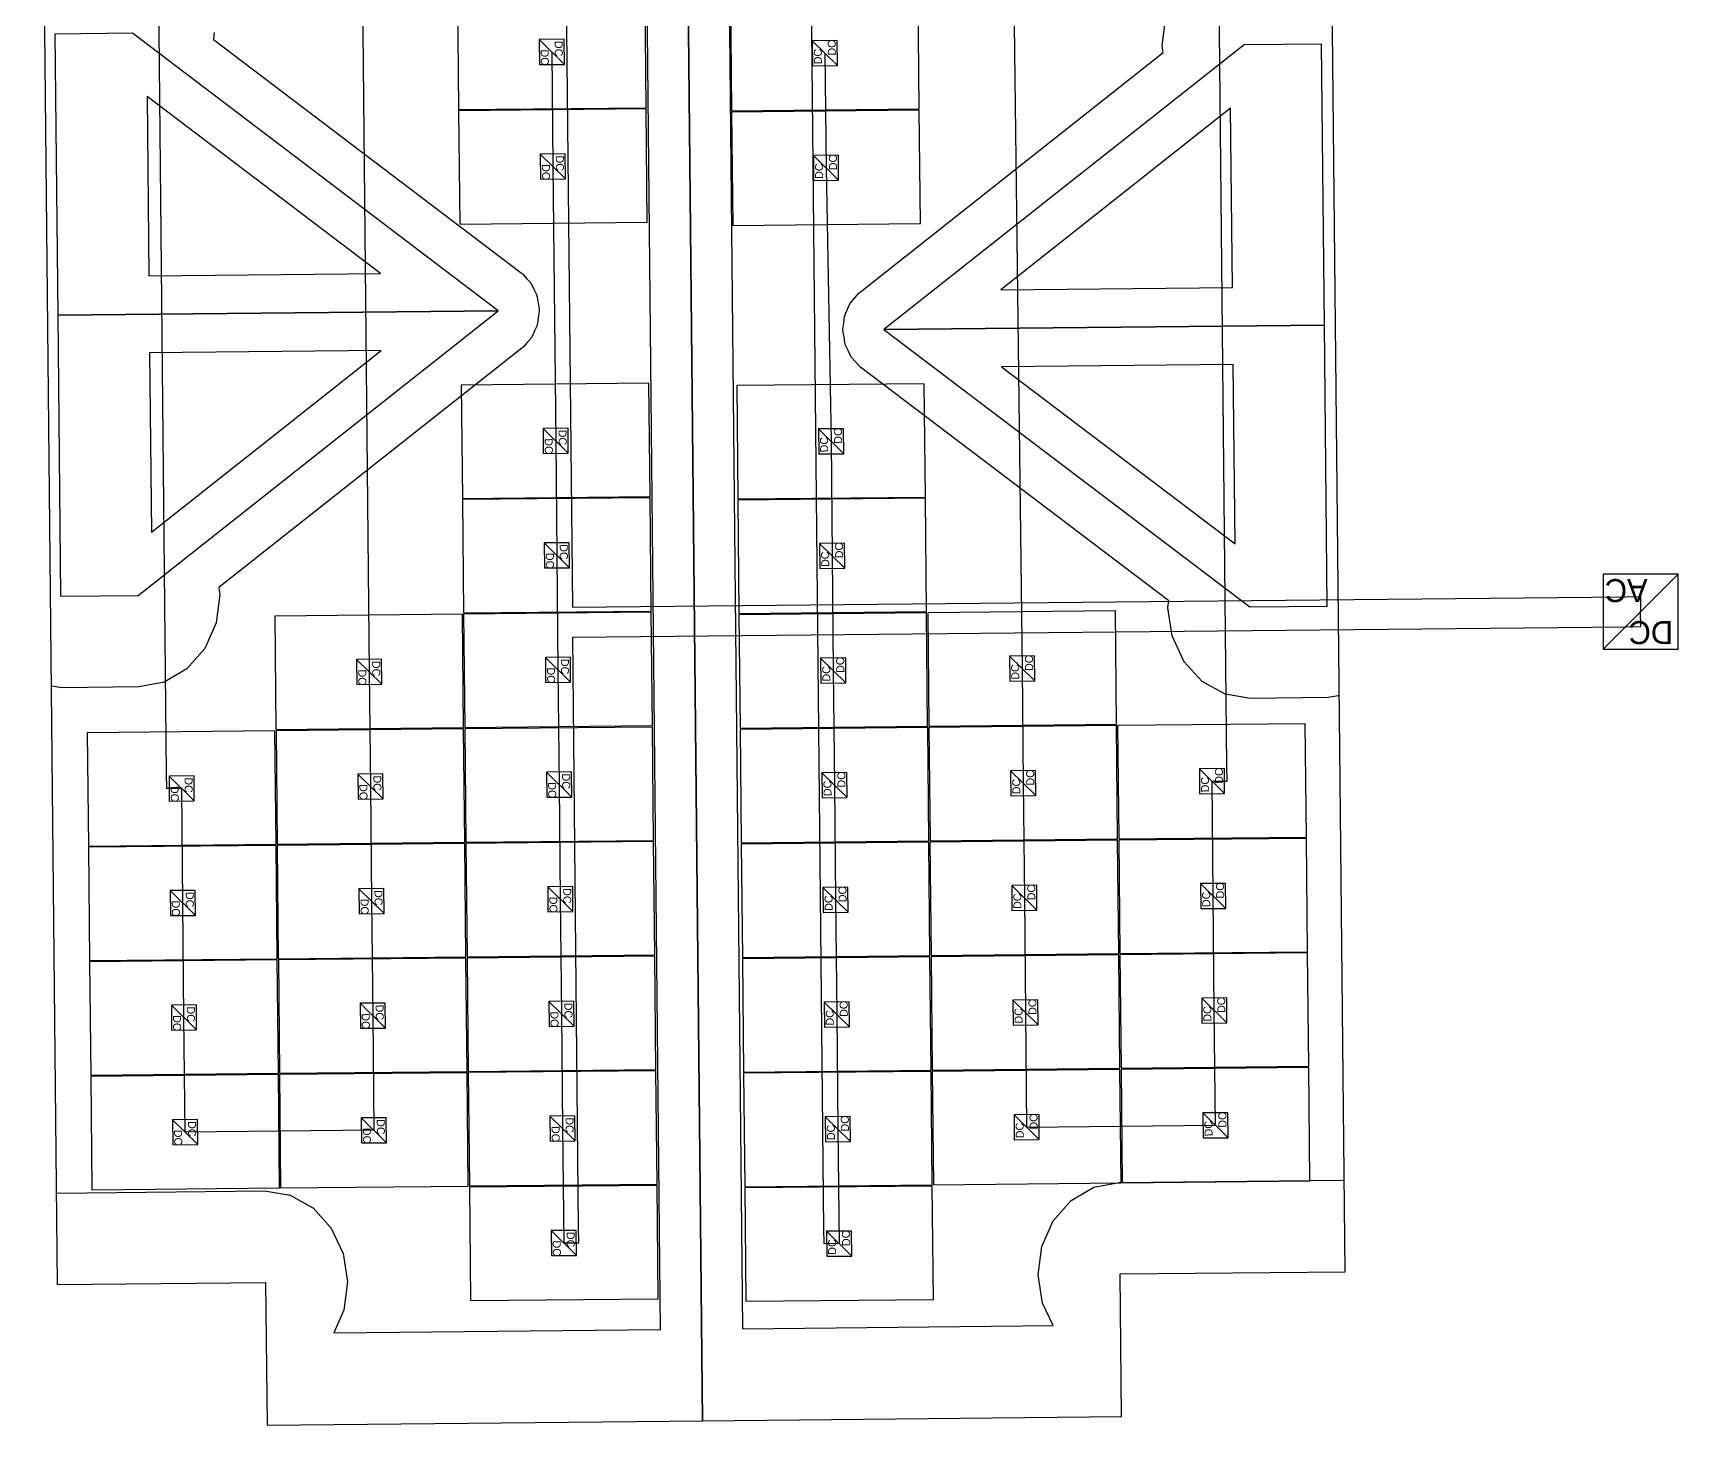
# Model space of a CAD drawing. Header units: feet. Extents: x -28.8 to 39.7, y -46.3 to 37.6.
# Drawn here: x -14.3 to 39.7, y -46.3 to -0.6 of the extents above; entities that cross this region are included whole.
import ezdxf

# ---------------------------------------------------------------- set-up
doc = ezdxf.new("R2010")
doc.units = ezdxf.units.FT
for name, color, linetype in [('Buildings', 7, 'CONTINUOUS'), ('Connections', 7, 'CONTINUOUS'), ('Inverters', 7, 'CONTINUOUS'), ('Modules', 7, 'CONTINUOUS'), ('Setbacks', 7, 'CONTINUOUS'), ('Strings', 7, 'CONTINUOUS')]:
    doc.layers.add(name, color=color, linetype=linetype)

msp = doc.modelspace()

# ---------------------------------------------------------------- linework, layer by layer
at = {"layer": 'Buildings', "color": 252}
for p, q in [((28.758, -41.265), (27.965, 37.613)), ((-14.286, 37.189), (-13.493, -41.69)), ((7.679, -46.153), (7.026, 18.836)), ((7.026, 18.836), (7.679, -46.153)), ((-11.021, -0.652), (-13.564, -0.677)), ((-13.564, -0.677), (-13.472, -9.894)), ((0.977, -9.749), (-11.021, -0.652)), ((25.442, -1.029), (13.63, -10.365)), ((27.986, -1.003), (25.442, -1.029)), ((28.078, -10.22), (27.986, -1.003)), ((-13.472, -9.894), (0.977, -9.749)), ((0.977, -9.749), (-13.472, -9.894)), ((-13.472, -9.894), (-13.379, -19.111)), ((-10.836, -19.085), (0.977, -9.749)), ((28.078, -10.22), (13.63, -10.365)), ((13.63, -10.365), (28.078, -10.22)), ((28.171, -19.436), (28.078, -10.22)), ((13.63, -10.365), (25.628, -19.462)), ((-13.379, -19.111), (-10.836, -19.085)), ((25.628, -19.462), (28.171, -19.436)), ((21.376, -41.339), (28.758, -41.265)), ((21.423, -46.014), (21.376, -41.339)), ((-13.493, -41.69), (-6.652, -41.621)), ((-6.652, -41.621), (-6.605, -46.296)), ((-6.605, -46.296), (7.679, -46.153)), ((7.679, -46.153), (21.423, -46.014))]:
    msp.add_line(p, q, dxfattribs=at)
at = {"layer": 'Connections', "color": 91}
for p, q in [((24.879, -24.685), (24.476, 15.409)), ((-9.903, -24.929), (-10.297, 14.276)), ((11.661, -39.859), (11.115, 14.491)), ((3.196, 2.007), (3.412, -19.476)), ((3.412, -19.476), (37.953, -19.129)), ((37.953, -19.129), (38.446, -19.124)), ((38.446, -19.124), (38.45, -19.616)), ((38.455, -20.108), (38.45, -19.616)), ((3.42, -20.46), (37.963, -20.113)), ((3.615, -39.827), (3.42, -20.46)), ((37.963, -20.113), (38.455, -20.108)), ((24.884, -25.177), (24.879, -24.685)), ((-9.898, -25.421), (-9.903, -24.929)), ((24.392, -25.182), (24.884, -25.177)), ((-9.406, -25.416), (-9.898, -25.421)), ((3.62, -40.319), (3.615, -39.827)), ((11.666, -40.351), (11.661, -39.859)), ((3.128, -40.324), (3.62, -40.319)), ((12.158, -40.346), (11.666, -40.351))]:
    msp.add_line(p, q, dxfattribs=at)
at = {"layer": 'Inverters'}
for p, q in [((39.681, -18.386), (37.22, -18.386)), ((37.22, -18.386), (37.22, -20.846)), ((39.681, -18.386), (37.22, -20.846)), ((39.681, -20.846), (39.681, -18.386)), ((37.22, -20.846), (39.681, -20.846))]:
    msp.add_line(p, q, dxfattribs=at)
at = {"layer": 'Modules', "color": 254}
for p, q in [((-0.362, 0.564), (-0.324, -3.153)), ((5.83, -3.091), (5.793, 0.626)), ((14.788, -3.131), (14.75, 0.586)), ((8.596, 0.524), (8.633, -3.193)), ((3.14, -0.849), (2.32, -0.858)), ((2.32, -0.858), (2.328, -1.678)), ((2.32, -0.858), (3.148, -1.67)), ((3.148, -1.67), (3.14, -0.849)), ((12.098, -0.89), (11.277, -0.898)), ((11.277, -0.898), (11.286, -1.718)), ((12.106, -1.71), (11.277, -0.898)), ((12.106, -1.71), (12.098, -0.89)), ((2.328, -1.678), (3.148, -1.67)), ((11.286, -1.718), (12.106, -1.71)), ((-0.324, -3.153), (5.83, -3.091)), ((5.831, -3.132), (-0.324, -3.194)), ((-0.324, -3.194), (-0.286, -6.911)), ((5.868, -6.849), (5.831, -3.132)), ((8.633, -3.193), (14.788, -3.131)), ((14.788, -3.173), (8.634, -3.234)), ((8.634, -3.234), (8.671, -6.951)), ((14.825, -6.89), (14.788, -3.173)), ((3.178, -4.608), (2.358, -4.616)), ((2.358, -4.616), (2.366, -5.436)), ((2.358, -4.616), (3.186, -5.428)), ((3.186, -5.428), (3.178, -4.608)), ((12.136, -4.648), (11.315, -4.656)), ((11.315, -4.656), (11.324, -5.476)), ((12.144, -5.468), (11.315, -4.656)), ((12.144, -5.468), (12.136, -4.648)), ((2.366, -5.436), (3.186, -5.428)), ((11.324, -5.476), (12.144, -5.468)), ((-0.286, -6.911), (5.868, -6.849)), ((8.671, -6.951), (14.825, -6.89)), ((5.921, -12.124), (-0.233, -12.186)), ((-0.233, -12.186), (-0.196, -15.903)), ((5.958, -15.841), (5.921, -12.124)), ((14.954, -12.142), (8.8, -12.204)), ((8.8, -12.204), (8.837, -15.921)), ((14.992, -15.859), (14.954, -12.142)), ((3.268, -13.599), (2.448, -13.608)), ((2.448, -13.608), (2.456, -14.428)), ((2.448, -13.608), (3.277, -14.42)), ((3.277, -14.42), (3.268, -13.599)), ((12.302, -13.618), (11.482, -13.626)), ((11.482, -13.626), (11.49, -14.446)), ((12.31, -14.438), (11.482, -13.626)), ((12.31, -14.438), (12.302, -13.618)), ((2.456, -14.428), (3.277, -14.42)), ((11.49, -14.446), (12.31, -14.438)), ((-0.196, -15.903), (5.958, -15.841)), ((5.959, -15.882), (-0.196, -15.944)), ((-0.196, -15.944), (-0.158, -19.661)), ((5.996, -19.599), (5.959, -15.882)), ((14.989, -15.901), (8.835, -15.962)), ((8.835, -15.962), (8.872, -19.679)), ((8.837, -15.921), (14.992, -15.859)), ((15.027, -19.618), (14.989, -15.901)), ((3.306, -17.357), (2.486, -17.366)), ((2.486, -17.366), (2.494, -18.186)), ((2.486, -17.366), (3.315, -18.178)), ((3.315, -18.178), (3.306, -17.357)), ((12.337, -17.376), (11.516, -17.384)), ((11.516, -17.384), (11.525, -18.204)), ((12.345, -18.196), (11.516, -17.384)), ((12.345, -18.196), (12.337, -17.376)), ((2.494, -18.186), (3.315, -18.178)), ((11.525, -18.204), (12.345, -18.196)), ((-0.195, -19.706), (-6.349, -19.768)), ((-6.349, -19.768), (-6.312, -23.485)), ((-0.157, -23.423), (-0.195, -19.706)), ((-0.158, -19.661), (5.996, -19.599)), ((5.997, -19.64), (-0.158, -19.702)), ((-0.158, -19.702), (-0.12, -23.419)), ((6.034, -23.357), (5.997, -19.64)), ((8.872, -19.679), (15.027, -19.618)), ((15.027, -19.659), (8.873, -19.72)), ((8.873, -19.72), (8.91, -23.437)), ((15.064, -23.376), (15.027, -19.659)), ((21.221, -19.597), (15.067, -19.658)), ((15.067, -19.658), (15.104, -23.375)), ((21.259, -23.314), (21.221, -19.597)), ((-2.847, -21.181), (-3.667, -21.19)), ((-3.667, -21.19), (-3.659, -22.01)), ((-3.667, -21.19), (-2.839, -22.002)), ((-2.839, -22.002), (-2.847, -21.181)), ((3.344, -21.116), (2.524, -21.124)), ((2.524, -21.124), (2.532, -21.944)), ((2.524, -21.124), (3.352, -21.936)), ((3.352, -21.936), (3.344, -21.116)), ((12.375, -21.134), (11.554, -21.142)), ((11.554, -21.142), (11.563, -21.962)), ((12.383, -21.954), (11.554, -21.142)), ((12.383, -21.954), (12.375, -21.134)), ((18.569, -21.072), (17.749, -21.08)), ((17.749, -21.08), (17.757, -21.9)), ((18.577, -21.892), (17.749, -21.08)), ((18.577, -21.892), (18.569, -21.072)), ((-3.659, -22.01), (-2.839, -22.002)), ((2.532, -21.944), (3.352, -21.936)), ((11.563, -21.962), (12.383, -21.954)), ((17.757, -21.9), (18.577, -21.892)), ((-6.348, -23.526), (-12.502, -23.588)), ((-12.502, -23.588), (-12.465, -27.305)), ((-6.311, -27.243), (-6.348, -23.526)), ((-6.312, -23.485), (-0.157, -23.423)), ((-0.157, -23.464), (-6.311, -23.526)), ((-6.311, -23.526), (-6.274, -27.243)), ((-0.119, -27.181), (-0.157, -23.464)), ((-0.12, -23.419), (6.034, -23.357)), ((6.035, -23.402), (-0.12, -23.464)), ((-0.12, -23.464), (-0.082, -27.181)), ((6.072, -27.119), (6.035, -23.402)), ((8.91, -23.437), (15.064, -23.376)), ((15.065, -23.417), (8.911, -23.479)), ((8.911, -23.479), (8.948, -27.196)), ((15.102, -27.134), (15.065, -23.417)), ((15.104, -23.375), (21.259, -23.314)), ((21.259, -23.355), (15.105, -23.417)), ((15.105, -23.417), (15.142, -27.134)), ((21.296, -27.072), (21.259, -23.355)), ((27.45, -23.293), (21.296, -23.354)), ((21.296, -23.354), (21.333, -27.071)), ((27.488, -27.01), (27.45, -23.293)), ((24.798, -24.768), (23.978, -24.776)), ((23.978, -24.776), (23.986, -25.596)), ((24.806, -25.588), (23.978, -24.776)), ((24.806, -25.588), (24.798, -24.768)), ((-9, -25.002), (-9.821, -25.01)), ((-9.821, -25.01), (-9.812, -25.83)), ((-9.821, -25.01), (-8.992, -25.822)), ((-8.992, -25.822), (-9, -25.002)), ((-2.809, -24.939), (-3.629, -24.948)), ((-3.629, -24.948), (-3.621, -25.768)), ((-3.629, -24.948), (-2.801, -25.76)), ((-2.801, -25.76), (-2.809, -24.939)), ((3.382, -24.877), (2.562, -24.886)), ((2.562, -24.886), (2.57, -25.706)), ((2.562, -24.886), (3.39, -25.698)), ((3.39, -25.698), (3.382, -24.877)), ((12.412, -24.892), (11.592, -24.9)), ((11.592, -24.9), (11.601, -25.72)), ((12.421, -25.712), (11.592, -24.9)), ((12.421, -25.712), (12.412, -24.892)), ((18.607, -24.83), (17.786, -24.838)), ((17.786, -24.838), (17.795, -25.658)), ((18.615, -25.65), (17.786, -24.838)), ((18.615, -25.65), (18.607, -24.83)), ((-9.812, -25.83), (-8.992, -25.822)), ((-3.621, -25.768), (-2.801, -25.76)), ((2.57, -25.706), (3.39, -25.698)), ((11.601, -25.72), (12.421, -25.712)), ((17.795, -25.658), (18.615, -25.65)), ((23.986, -25.596), (24.806, -25.588)), ((-12.465, -27.305), (-6.311, -27.243)), ((-6.31, -27.284), (-12.464, -27.346)), ((-12.464, -27.346), (-12.427, -31.063)), ((-6.273, -31.001), (-6.31, -27.284)), ((-6.274, -27.243), (-0.119, -27.181)), ((-0.119, -27.222), (-6.273, -27.284)), ((-6.273, -27.284), (-6.236, -31.001)), ((-0.081, -30.939), (-0.119, -27.222)), ((-0.082, -27.181), (6.072, -27.119)), ((6.072, -27.16), (-0.082, -27.222)), ((-0.082, -27.222), (-0.044, -30.939)), ((6.11, -30.877), (6.072, -27.16)), ((8.948, -27.196), (15.102, -27.134)), ((15.103, -27.179), (8.949, -27.24)), ((8.949, -27.24), (8.986, -30.957)), ((15.14, -30.896), (15.103, -27.179)), ((21.294, -27.116), (15.14, -27.178)), ((15.14, -27.178), (15.177, -30.895)), ((15.142, -27.134), (21.296, -27.072)), ((21.331, -30.833), (21.294, -27.116)), ((21.333, -27.071), (27.488, -27.01)), ((27.488, -27.054), (21.334, -27.116)), ((21.334, -27.116), (21.371, -30.833)), ((27.526, -30.771), (27.488, -27.054)), ((18.642, -28.592), (17.821, -28.6)), ((17.821, -28.6), (17.83, -29.42)), ((18.65, -29.412), (17.821, -28.6)), ((18.65, -29.412), (18.642, -28.592)), ((24.836, -28.53), (24.016, -28.538)), ((24.016, -28.538), (24.024, -29.358)), ((24.844, -29.35), (24.016, -28.538)), ((24.844, -29.35), (24.836, -28.53)), ((-8.963, -28.76), (-9.783, -28.768)), ((-9.783, -28.768), (-9.774, -29.588)), ((-9.783, -28.768), (-8.954, -29.58)), ((-8.954, -29.58), (-8.963, -28.76)), ((-2.771, -28.698), (-3.591, -28.706)), ((-3.591, -28.706), (-3.583, -29.526)), ((-3.591, -28.706), (-2.763, -29.518)), ((-2.763, -29.518), (-2.771, -28.698)), ((3.42, -28.636), (2.6, -28.644)), ((2.6, -28.644), (2.608, -29.464)), ((2.6, -28.644), (3.428, -29.456)), ((3.428, -29.456), (3.42, -28.636)), ((12.45, -28.654), (11.63, -28.662)), ((11.63, -28.662), (11.638, -29.482)), ((12.459, -29.474), (11.63, -28.662)), ((12.459, -29.474), (12.45, -28.654)), ((-9.774, -29.588), (-8.954, -29.58)), ((-3.583, -29.526), (-2.763, -29.518)), ((2.608, -29.464), (3.428, -29.456)), ((11.638, -29.482), (12.459, -29.474)), ((17.83, -29.42), (18.65, -29.412)), ((24.024, -29.358), (24.844, -29.35)), ((-12.427, -31.063), (-6.273, -31.001)), ((-6.272, -31.043), (-12.426, -31.104)), ((-12.426, -31.104), (-12.389, -34.821)), ((-6.235, -34.76), (-6.272, -31.043)), ((-6.236, -31.001), (-0.081, -30.939)), ((-0.081, -30.98), (-6.235, -31.042)), ((-6.235, -31.042), (-6.198, -34.759)), ((-0.044, -34.698), (-0.081, -30.98)), ((-0.044, -30.939), (6.11, -30.877)), ((6.11, -30.918), (-0.044, -30.98)), ((-0.044, -30.98), (-0.007, -34.697)), ((6.148, -34.635), (6.11, -30.918)), ((8.986, -30.957), (15.14, -30.896)), ((15.141, -30.94), (8.986, -31.002)), ((8.986, -31.002), (9.024, -34.719)), ((15.178, -34.657), (15.141, -30.94)), ((15.177, -30.895), (21.331, -30.833)), ((21.332, -30.875), (15.178, -30.936)), ((15.178, -30.936), (15.215, -34.653)), ((21.369, -34.592), (21.332, -30.875)), ((21.371, -30.833), (27.526, -30.771)), ((27.526, -30.812), (21.372, -30.874)), ((21.372, -30.874), (21.409, -34.591)), ((27.564, -34.529), (27.526, -30.812)), ((18.679, -32.35), (17.859, -32.358)), ((17.859, -32.358), (17.868, -33.178)), ((18.688, -33.17), (17.859, -32.358)), ((18.688, -33.17), (18.679, -32.35)), ((24.874, -32.288), (24.053, -32.296)), ((24.053, -32.296), (24.062, -33.116)), ((24.882, -33.108), (24.053, -32.296)), ((24.882, -33.108), (24.874, -32.288)), ((-8.925, -32.518), (-9.745, -32.526)), ((-9.745, -32.526), (-9.737, -33.346)), ((-9.745, -32.526), (-8.916, -33.338)), ((-8.916, -33.338), (-8.925, -32.518)), ((-2.733, -32.456), (-3.554, -32.464)), ((-3.554, -32.464), (-3.545, -33.284)), ((-3.554, -32.464), (-2.725, -33.276)), ((-2.725, -33.276), (-2.733, -32.456)), ((3.458, -32.394), (2.638, -32.402)), ((2.638, -32.402), (2.646, -33.222)), ((2.638, -32.402), (3.466, -33.214)), ((3.466, -33.214), (3.458, -32.394)), ((12.488, -32.416), (11.668, -32.424)), ((11.668, -32.424), (11.676, -33.244)), ((12.496, -33.236), (11.668, -32.424)), ((12.496, -33.236), (12.488, -32.416)), ((-9.737, -33.346), (-8.916, -33.338)), ((-3.545, -33.284), (-2.725, -33.276)), ((2.646, -33.222), (3.466, -33.214)), ((11.676, -33.244), (12.496, -33.236)), ((17.868, -33.178), (18.688, -33.17)), ((24.062, -33.116), (24.882, -33.108)), ((21.409, -34.591), (27.564, -34.529)), ((-12.389, -34.821), (-6.235, -34.76)), ((-6.234, -34.801), (-12.389, -34.863)), ((-12.389, -34.863), (-12.351, -38.58)), ((-6.197, -38.518), (-6.234, -34.801)), ((-6.198, -34.759), (-0.044, -34.698)), ((-0.043, -34.739), (-6.197, -34.8)), ((-6.197, -34.8), (-6.16, -38.517)), ((-0.006, -38.456), (-0.043, -34.739)), ((-0.007, -34.697), (6.148, -34.635)), ((6.148, -34.677), (-0.006, -34.738)), ((-0.006, -34.738), (0.031, -38.455)), ((6.186, -38.394), (6.148, -34.677)), ((9.024, -34.719), (15.178, -34.657)), ((15.179, -34.698), (9.024, -34.76)), ((9.024, -34.76), (9.062, -38.477)), ((15.216, -38.415), (15.179, -34.698)), ((15.215, -34.653), (21.369, -34.592)), ((21.37, -34.636), (15.216, -34.698)), ((15.216, -34.698), (15.253, -38.415)), ((21.407, -38.353), (21.37, -34.636)), ((27.564, -34.574), (21.41, -34.636)), ((21.41, -34.636), (21.447, -38.353)), ((27.601, -38.291), (27.564, -34.574)), ((3.496, -36.152), (2.676, -36.16)), ((3.504, -36.972), (3.496, -36.152)), ((18.717, -36.112), (17.897, -36.12)), ((17.897, -36.12), (17.905, -36.94)), ((18.726, -36.932), (17.897, -36.12)), ((18.726, -36.932), (18.717, -36.112)), ((24.912, -36.05), (24.091, -36.058)), ((24.091, -36.058), (24.1, -36.878)), ((24.92, -36.87), (24.091, -36.058)), ((24.92, -36.87), (24.912, -36.05)), ((-8.887, -36.276), (-9.707, -36.284)), ((-9.707, -36.284), (-9.699, -37.104)), ((-9.707, -36.284), (-8.878, -37.096)), ((-8.878, -37.096), (-8.887, -36.276)), ((-2.695, -36.214), (-3.516, -36.222)), ((-3.516, -36.222), (-3.507, -37.042)), ((-3.516, -36.222), (-2.687, -37.034)), ((-2.687, -37.034), (-2.695, -36.214)), ((2.676, -36.16), (2.684, -36.98)), ((2.676, -36.16), (3.504, -36.972)), ((12.526, -36.174), (11.706, -36.182)), ((11.706, -36.182), (11.714, -37.002)), ((12.534, -36.994), (11.706, -36.182)), ((12.534, -36.994), (12.526, -36.174)), ((-9.699, -37.104), (-8.878, -37.096)), ((-3.507, -37.042), (-2.687, -37.034)), ((2.684, -36.98), (3.504, -36.972)), ((11.714, -37.002), (12.534, -36.994)), ((17.905, -36.94), (18.726, -36.932)), ((24.1, -36.878), (24.92, -36.87)), ((21.447, -38.353), (27.601, -38.291)), ((-12.351, -38.58), (-6.197, -38.518)), ((-6.16, -38.517), (-0.006, -38.456)), ((0.031, -38.455), (6.186, -38.394)), ((6.186, -38.435), (0.032, -38.497)), ((0.032, -38.497), (0.069, -42.214)), ((6.224, -42.152), (6.186, -38.435)), ((9.062, -38.477), (15.216, -38.415)), ((15.217, -38.457), (9.062, -38.518)), ((9.062, -38.518), (9.1, -42.235)), ((15.254, -42.174), (15.217, -38.457)), ((15.253, -38.415), (21.407, -38.353)), ((3.534, -39.91), (2.713, -39.918)), ((2.713, -39.918), (2.722, -40.738)), ((2.713, -39.918), (3.542, -40.73)), ((3.542, -40.73), (3.534, -39.91)), ((12.564, -39.932), (11.744, -39.94)), ((12.572, -40.752), (12.564, -39.932)), ((11.744, -39.94), (11.752, -40.76)), ((12.572, -40.752), (11.744, -39.94)), ((2.722, -40.738), (3.542, -40.73)), ((11.752, -40.76), (12.572, -40.752)), ((0.069, -42.214), (6.224, -42.152)), ((9.1, -42.235), (15.254, -42.174))]:
    msp.add_line(p, q, dxfattribs=at)
at = {"layer": 'Setbacks', "color": 2}
for p, q in [((6.305, -43.163), (5.712, 15.826)), ((8.401, 15.839), (8.994, -43.136)), ((22.757, -1.055), (22.879, -0.127)), ((-8.335, -0.625), (-8.365, -0.851)), ((-8.365, -0.851), (1.73, -8.505)), ((22.757, -1.056), (22.757, -1.055)), ((22.791, -1.281), (22.757, -1.056)), ((12.852, -9.137), (22.791, -1.281)), ((-2.885, -8.525), (-10.54, -2.72)), ((-10.54, -2.72), (-10.481, -8.601)), ((25.003, -3.106), (17.466, -9.063)), ((25.063, -8.987), (25.003, -3.106)), ((-10.481, -8.601), (-2.885, -8.525)), ((1.73, -8.505), (1.73, -8.506)), ((1.73, -8.506), (1.752, -8.529)), ((1.752, -8.529), (1.779, -8.545)), ((1.779, -8.545), (1.78, -8.545)), ((1.78, -8.545), (1.78, -8.545)), ((1.78, -8.545), (1.905, -8.689)), ((1.905, -8.689), (2.037, -8.827)), ((2.037, -8.827), (2.037, -8.827)), ((2.037, -8.827), (2.037, -8.827)), ((2.037, -8.827), (2.052, -8.857)), ((2.052, -8.857), (2.073, -8.882)), ((2.073, -8.882), (2.074, -8.882)), ((2.074, -8.882), (2.074, -8.883)), ((2.074, -8.883), (2.153, -9.063)), ((2.153, -9.063), (2.24, -9.239)), ((12.804, -9.177), (12.83, -9.161)), ((12.83, -9.161), (12.852, -9.137)), ((12.852, -9.137), (12.852, -9.137)), ((17.466, -9.063), (25.063, -8.987)), ((2.24, -9.239), (2.241, -9.24)), ((2.241, -9.24), (2.246, -9.273)), ((2.246, -9.273), (2.26, -9.304)), ((2.26, -9.304), (2.26, -9.305)), ((2.26, -9.305), (2.286, -9.503)), ((2.286, -9.503), (2.32, -9.7)), ((2.32, -9.701), (2.317, -9.735)), ((2.32, -9.7), (2.32, -9.701)), ((12.356, -9.88), (12.44, -9.703)), ((12.44, -9.703), (12.516, -9.521)), ((12.516, -9.52), (12.537, -9.495)), ((12.516, -9.521), (12.516, -9.52)), ((12.516, -9.52), (12.516, -9.52)), ((12.537, -9.495), (12.551, -9.465)), ((12.551, -9.465), (12.552, -9.464)), ((12.551, -9.465), (12.551, -9.465)), ((12.552, -9.464), (12.68, -9.324)), ((12.68, -9.324), (12.803, -9.178)), ((12.803, -9.178), (12.803, -9.177)), ((12.803, -9.177), (12.804, -9.177)), ((2.25, -10.233), (2.167, -10.411)), ((2.251, -10.232), (2.25, -10.233)), ((2.256, -10.199), (2.251, -10.232)), ((2.269, -10.168), (2.256, -10.199)), ((2.291, -9.968), (2.269, -10.167)), ((2.269, -10.167), (2.269, -10.168)), ((2.321, -9.77), (2.291, -9.968)), ((2.317, -9.735), (2.321, -9.769)), ((2.321, -9.769), (2.321, -9.77)), ((12.286, -10.344), (12.316, -10.146)), ((12.316, -10.146), (12.338, -9.947)), ((12.338, -9.946), (12.351, -9.915)), ((12.338, -9.947), (12.338, -9.946)), ((12.351, -9.915), (12.356, -9.881)), ((12.356, -9.881), (12.356, -9.88)), ((1.927, -10.789), (1.804, -10.936)), ((2.055, -10.649), (1.927, -10.789)), ((2.07, -10.618), (2.055, -10.648)), ((2.055, -10.648), (2.055, -10.649)), ((2.055, -10.649), (2.055, -10.649)), ((2.09, -10.593), (2.07, -10.618)), ((2.091, -10.593), (2.09, -10.593)), ((2.167, -10.411), (2.091, -10.593)), ((2.091, -10.593), (2.091, -10.593)), ((12.29, -10.378), (12.286, -10.344)), ((12.286, -10.344), (12.286, -10.344)), ((12.286, -10.412), (12.29, -10.378)), ((12.286, -10.413), (12.286, -10.412)), ((12.321, -10.61), (12.286, -10.413)), ((12.347, -10.809), (12.321, -10.61)), ((-2.86, -11.05), (-10.456, -11.126)), ((-10.456, -11.126), (-10.397, -17.007)), ((-10.397, -17.007), (-2.86, -11.05)), ((1.754, -10.977), (-8.184, -18.832)), ((1.755, -10.977), (1.754, -10.977)), ((1.777, -10.953), (1.755, -10.977)), ((1.803, -10.936), (1.777, -10.953)), ((1.804, -10.936), (1.803, -10.936)), ((1.804, -10.936), (1.804, -10.936)), ((12.347, -10.81), (12.347, -10.809)), ((12.36, -10.84), (12.347, -10.81)), ((12.366, -10.874), (12.36, -10.84)), ((12.366, -10.875), (12.366, -10.874)), ((12.453, -11.051), (12.366, -10.875)), ((12.533, -11.231), (12.453, -11.051)), ((12.533, -11.232), (12.533, -11.231)), ((12.533, -11.231), (12.533, -11.231)), ((12.555, -11.256), (12.533, -11.232)), ((12.57, -11.286), (12.555, -11.256)), ((12.57, -11.287), (12.57, -11.286)), ((12.57, -11.286), (12.57, -11.286)), ((12.701, -11.424), (12.57, -11.287)), ((12.827, -11.568), (12.701, -11.424)), ((12.827, -11.569), (12.827, -11.568)), ((12.828, -11.569), (12.827, -11.569)), ((12.855, -11.585), (12.828, -11.569)), ((12.877, -11.608), (12.855, -11.585)), ((22.972, -19.262), (12.877, -11.608)), ((12.877, -11.608), (12.877, -11.608)), ((25.088, -11.512), (17.492, -11.589)), ((17.492, -11.589), (25.147, -17.393)), ((25.147, -17.393), (25.088, -11.512)), ((-8.184, -18.832), (-8.15, -19.058)), ((-8.15, -19.058), (-8.272, -19.987)), ((-8.15, -19.058), (-8.15, -19.058)), ((22.942, -19.488), (22.972, -19.262)), ((22.942, -19.489), (22.942, -19.488)), ((23.083, -20.415), (22.942, -19.489)), ((-8.272, -19.988), (-8.645, -20.828)), ((-8.272, -19.987), (-8.272, -19.988)), ((23.083, -20.416), (23.083, -20.415)), ((23.472, -21.248), (23.083, -20.416)), ((-8.645, -20.829), (-9.232, -21.498)), ((-8.645, -20.828), (-8.645, -20.828)), ((-8.645, -20.828), (-8.645, -20.829)), ((-9.233, -21.499), (-9.976, -21.932)), ((-9.232, -21.499), (-9.233, -21.499)), ((-9.232, -21.498), (-9.232, -21.499)), ((23.472, -21.249), (23.472, -21.248)), ((23.473, -21.249), (23.472, -21.249)), ((24.073, -21.907), (23.473, -21.249)), ((-13.349, -22.114), (-13.658, -22.062)), ((-10.805, -22.088), (-13.349, -22.114)), ((-13.349, -22.114), (-13.349, -22.114)), ((-9.977, -21.933), (-10.805, -22.088)), ((-10.805, -22.088), (-10.805, -22.088)), ((-9.976, -21.932), (-9.977, -21.933)), ((-9.977, -21.933), (-9.977, -21.933)), ((24.074, -21.907), (24.073, -21.907)), ((24.073, -21.907), (24.073, -21.907)), ((24.826, -22.326), (24.074, -21.907)), ((24.827, -22.326), (24.826, -22.326)), ((24.826, -22.326), (24.826, -22.326)), ((25.657, -22.465), (24.827, -22.326)), ((25.658, -22.465), (25.657, -22.465)), ((28.201, -22.439), (25.658, -22.465)), ((28.202, -22.439), (28.201, -22.439)), ((28.535, -22.377), (28.202, -22.439)), ((21.346, -38.336), (28.695, -38.262)), ((-13.491, -38.686), (-6.683, -38.618)), ((-6.683, -38.618), (-6.682, -38.618)), ((-6.682, -38.618), (-5.852, -38.757)), ((-5.852, -38.757), (-5.851, -38.757)), ((-5.851, -38.757), (-5.851, -38.757)), ((-5.851, -38.757), (-5.099, -39.176)), ((19.773, -38.926), (20.517, -38.492)), ((20.517, -38.492), (20.517, -38.492)), ((20.517, -38.492), (20.518, -38.492)), ((20.518, -38.492), (21.345, -38.336)), ((21.345, -38.336), (21.346, -38.336)), ((-5.099, -39.176), (-5.098, -39.176)), ((-5.098, -39.176), (-5.098, -39.176)), ((-5.098, -39.176), (-4.498, -39.834)), ((19.186, -39.596), (19.773, -38.926)), ((19.773, -38.926), (19.773, -38.926)), ((19.773, -38.926), (19.773, -38.926)), ((-4.498, -39.834), (-4.497, -39.834)), ((-4.497, -39.834), (-4.497, -39.835)), ((-4.497, -39.835), (-4.108, -40.667)), ((18.813, -40.437), (19.185, -39.597)), ((19.185, -39.597), (19.186, -39.596)), ((19.186, -39.596), (19.186, -39.596)), ((18.691, -41.366), (18.813, -40.438)), ((18.813, -40.438), (18.813, -40.437)), ((-4.108, -40.667), (-4.107, -40.668)), ((-4.107, -40.668), (-3.967, -41.594)), ((18.691, -41.367), (18.691, -41.366)), ((18.831, -42.293), (18.691, -41.367)), ((-3.967, -41.595), (-4.089, -42.523)), ((-3.967, -41.594), (-3.967, -41.595)), ((-4.089, -42.524), (-4.42, -43.271)), ((-4.089, -42.523), (-4.089, -42.524)), ((19.178, -43.034), (18.831, -42.293)), ((18.831, -42.293), (18.831, -42.293)), ((-4.42, -43.271), (6.305, -43.163)), ((8.994, -43.136), (19.178, -43.034))]:
    msp.add_line(p, q, dxfattribs=at)
at = {"layer": 'Strings', "color": 11}
for p, q in [((17.769, 10.036), (18.163, -21.486)), ((-3.495, 2.432), (-3.253, -21.596)), ((2.734, -1.264), (2.772, -5.022)), ((11.692, -1.304), (11.73, -5.062)), ((2.772, -5.022), (2.862, -14.014)), ((11.73, -5.062), (11.896, -14.032)), ((2.862, -14.014), (2.9, -17.772)), ((11.896, -14.032), (11.931, -17.79)), ((2.9, -17.772), (2.938, -21.53)), ((11.931, -17.79), (11.969, -21.548)), ((2.938, -21.53), (2.976, -25.292)), ((11.969, -21.548), (12.006, -25.306)), ((18.163, -21.486), (18.201, -25.244)), ((-3.253, -21.596), (-3.215, -25.354)), ((-3.215, -25.354), (-3.177, -29.112)), ((2.976, -25.292), (3.014, -29.05)), ((12.006, -25.306), (12.044, -29.068)), ((18.201, -25.244), (18.236, -29.006)), ((24.43, -28.944), (24.392, -25.182)), ((-9.368, -29.174), (-9.406, -25.416)), ((-3.177, -29.112), (-3.139, -32.87)), ((3.014, -29.05), (3.052, -32.808)), ((12.044, -29.068), (12.082, -32.83)), ((18.236, -29.006), (18.274, -32.764)), ((24.468, -32.702), (24.43, -28.944)), ((-9.331, -32.932), (-9.368, -29.174)), ((-3.139, -32.87), (-3.101, -36.628)), ((3.052, -32.808), (3.09, -36.566)), ((12.082, -32.83), (12.12, -36.588)), ((18.274, -32.764), (18.311, -36.526)), ((24.506, -36.464), (24.468, -32.702)), ((-9.293, -36.69), (-9.331, -32.932)), ((-3.101, -36.628), (-9.293, -36.69)), ((3.09, -36.566), (3.128, -40.324)), ((12.12, -36.588), (12.158, -40.346)), ((18.311, -36.526), (24.506, -36.464))]:
    msp.add_line(p, q, dxfattribs=at)

# ---------------------------------------------------------------- texts
at = {"layer": 'Inverters'}
for s, p in [('AC', (38.68, -18.55)), ('DC', (39.517, -19.928))]:
    msp.add_text(s, height=0.7546, rotation=-180, dxfattribs=at).set_placement(p)
at = {"layer": 'Modules'}
for rotation, p in [(-89.4241, (2.829, -0.902)), (90.5759, (12.053, -1.382)), (-89.4241, (2.372, -1.185)), (90.5759, (11.597, -1.666)), (-89.4241, (2.867, -4.66)), (90.5759, (12.091, -5.14)), (-89.4241, (2.41, -4.943)), (90.5759, (11.635, -5.424)), (-89.4241, (2.501, -13.935)), (-89.4241, (2.957, -13.652)), (90.5759, (11.801, -14.394)), (90.5759, (12.257, -14.11)), (-89.4241, (2.539, -17.693)), (-89.4241, (2.995, -17.41)), (90.5759, (11.836, -18.152)), (90.5759, (12.292, -17.868)), (-89.4241, (-3.615, -21.517)), (-89.4241, (-3.158, -21.234)), (-89.4241, (2.577, -21.451)), (-89.4241, (3.033, -21.168)), (90.5759, (11.874, -21.91)), (90.5759, (12.33, -21.626)), (90.5759, (18.068, -21.848)), (90.5759, (18.524, -21.564)), (90.5759, (24.754, -25.26)), (-89.4241, (-9.768, -25.337)), (-89.4241, (-9.312, -25.054)), (-89.4241, (-3.577, -25.275)), (-89.4241, (-3.12, -24.992)), (-89.4241, (2.614, -25.213)), (-89.4241, (3.071, -24.93)), (90.5759, (11.912, -25.668)), (90.5759, (12.368, -25.385)), (90.5759, (18.106, -25.606)), (90.5759, (18.562, -25.322)), (90.5759, (24.297, -25.544)), (90.5759, (18.597, -29.084)), (90.5759, (24.791, -29.022)), (-89.4241, (-9.73, -29.095)), (-89.4241, (-9.274, -28.812)), (-89.4241, (-3.539, -29.033)), (-89.4241, (-3.082, -28.75)), (-89.4241, (2.652, -28.971)), (-89.4241, (3.109, -28.688)), (90.5759, (11.95, -29.43)), (90.5759, (12.406, -29.146)), (90.5759, (18.141, -29.368)), (90.5759, (24.335, -29.306)), (90.5759, (18.635, -32.842)), (90.5759, (24.829, -32.78)), (-89.4241, (-9.692, -32.854)), (-89.4241, (-9.236, -32.57)), (-89.4241, (-3.501, -32.792)), (-89.4241, (-3.045, -32.508)), (-89.4241, (2.69, -32.729)), (-89.4241, (3.147, -32.446)), (90.5759, (11.987, -33.192)), (90.5759, (12.444, -32.908)), (90.5759, (18.179, -33.126)), (90.5759, (24.373, -33.064)), (90.5759, (18.673, -36.604)), (90.5759, (24.867, -36.542)), (-89.4241, (-9.654, -36.612)), (-89.4241, (-9.198, -36.328)), (-89.4241, (-3.463, -36.55)), (-89.4241, (-3.007, -36.266)), (-89.4241, (2.728, -36.488)), (-89.4241, (3.185, -36.204)), (90.5759, (12.025, -36.95)), (90.5759, (12.482, -36.666)), (90.5759, (18.217, -36.888)), (90.5759, (24.411, -36.826)), (90.5759, (12.52, -40.424)), (-89.4241, (2.766, -40.246)), (-89.4241, (3.222, -39.962)), (90.5759, (12.063, -40.708))]:
    msp.add_text('DC', height=0.2625, rotation=rotation, dxfattribs=at).set_placement(p)

doc.saveas('drawing.dxf')
